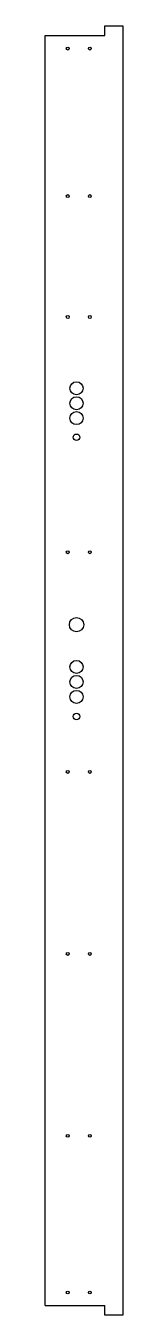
# Model space of a CAD drawing. Header units: millimetres. Extents: x 933 to 1051, y -940 to 1044.
import ezdxf

# ---------------------------------------------------------------- set-up
doc = ezdxf.new("R2010")
doc.units = ezdxf.units.MM

msp = doc.modelspace()

# ---------------------------------------------------------------- linework, layer by layer
at = {"color": 7, "linetype": 'Continuous', "lineweight": 25}
for p, q in [((1024.1, 1029), (1024.1, 1044)), ((1024.1, 1044), (1051.5, 1044)), ((1051.5, 1044), (1051.5, -940)), ((932.5, 1029), (1024.1, 1029)), ((932.5, -925), (932.5, 1029)), ((932.5, -925), (1024.1, -925)), ((1024.1, -940), (1024.1, -925)), ((1051.5, -940), (1024.1, -940))]:
    msp.add_line(p, q, dxfattribs=at)
for centre, radius in [((967, 1009), 2.25), ((1001, 1009), 2.25), ((967, 782), 2.25), ((1001, 782), 2.25), ((967, 596), 2.25), ((1001, 596), 2.25), ((980.5, 486.3), 10), ((980.5, 463.3), 10), ((980.5, 440.3), 10), ((980.5, 410.9), 5), ((967, 234), 2.25), ((1001, 234), 2.25), ((980.5, 122.5), 11), ((980.5, 57.5), 10), ((980.5, 34.5), 10), ((980.5, 11.5), 10), ((980.5, -18.8), 5), ((967, -104), 2.25), ((1001, -104), 2.25), ((967, -384), 2.25), ((1001, -384), 2.25), ((967, -664), 2.25), ((1001, -664), 2.25), ((967, -905), 2.25), ((1001, -905), 2.25)]:
    msp.add_circle(centre, radius, dxfattribs=at)

doc.saveas('drawing.dxf')
